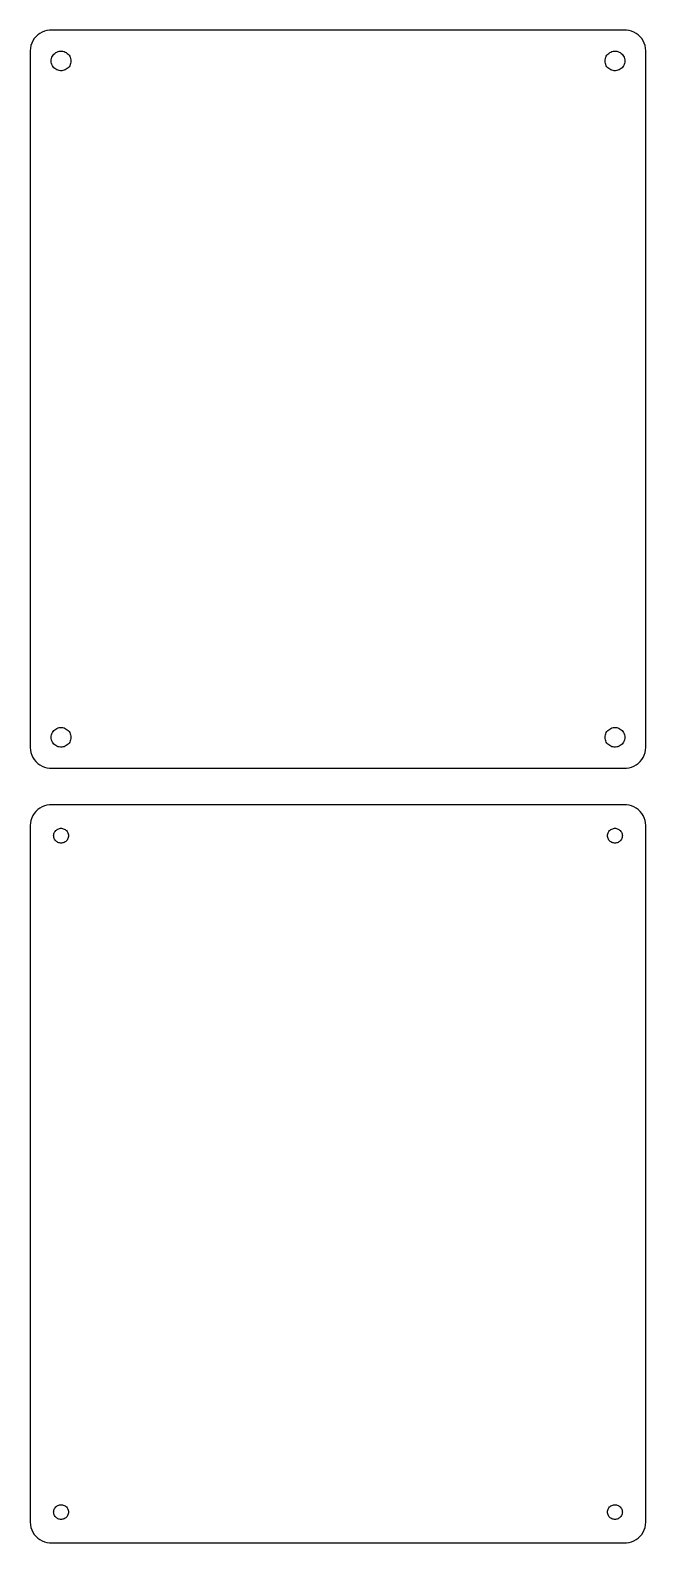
# Model space of a CAD drawing. Header units: metres. Extents: x -75 to 75, y 99 to 468.
import ezdxf

# ---------------------------------------------------------------- set-up
doc = ezdxf.new("R2010")
doc.units = ezdxf.units.M

msp = doc.modelspace()

# ---------------------------------------------------------------- linework, layer by layer
for p, q in [((-74.3815, 465.409), (-74.6489, 464.841)), ((-74.0451, 465.939), (-74.3815, 465.409)), ((-73.6448, 466.423), (-74.0451, 465.939)), ((-73.1871, 466.853), (-73.6448, 466.423)), ((-72.6791, 467.222), (-73.1871, 466.853)), ((-72.1289, 467.524), (-72.6791, 467.222)), ((-71.5451, 467.755), (-72.1289, 467.524)), ((-70.9369, 467.911), (-71.5451, 467.755)), ((-70.3139, 467.99), (-70.9369, 467.911)), ((70.3139, 467.99), (-70.3139, 467.99)), ((70.9369, 467.911), (70.3139, 467.99)), ((71.5451, 467.755), (70.9369, 467.911)), ((72.1289, 467.524), (71.5451, 467.755)), ((72.6791, 467.222), (72.1289, 467.524)), ((73.1871, 466.853), (72.6791, 467.222)), ((73.6448, 466.423), (73.1871, 466.853)), ((74.0451, 465.939), (73.6448, 466.423)), ((74.3815, 465.409), (74.0451, 465.939)), ((74.6489, 464.841), (74.3815, 465.409)), ((-74.9606, 463.627), (-75, 463)), ((-75, 463), (-75, 293)), ((-74.8429, 464.243), (-74.9606, 463.627)), ((-74.6489, 464.841), (-74.8429, 464.243)), ((-69.8246, 461.097), (-69.7315, 461.383)), ((-69.7315, 461.383), (-69.6031, 461.656)), ((-69.6031, 461.656), (-69.4416, 461.911)), ((-69.4416, 461.911), (-69.2495, 462.143)), ((-69.2495, 462.143), (-69.0298, 462.349)), ((-69.0298, 462.349), (-68.786, 462.526)), ((-68.786, 462.526), (-68.5219, 462.672)), ((-68.5219, 462.672), (-68.2416, 462.783)), ((-68.2416, 462.783), (-67.9497, 462.857)), ((-67.9497, 462.857), (-67.6507, 462.895)), ((-67.6507, 462.895), (-67.3493, 462.895)), ((-67.3493, 462.895), (-67.0503, 462.857)), ((-67.0503, 462.857), (-66.7584, 462.783)), ((-66.7584, 462.783), (-66.4781, 462.672)), ((-66.4781, 462.672), (-66.214, 462.526)), ((-66.214, 462.526), (-65.9702, 462.349)), ((-65.9702, 462.349), (-65.7505, 462.143)), ((-65.7505, 462.143), (-65.5583, 461.911)), ((-65.5583, 461.911), (-65.3969, 461.656)), ((-65.3969, 461.656), (-65.2685, 461.383)), ((-65.2685, 461.383), (-65.1754, 461.097)), ((65.1754, 461.097), (65.2685, 461.383)), ((65.2685, 461.383), (65.3969, 461.656)), ((65.3969, 461.656), (65.5583, 461.911)), ((65.5583, 461.911), (65.7505, 462.143)), ((65.7505, 462.143), (65.9702, 462.349)), ((65.9702, 462.349), (66.214, 462.526)), ((66.214, 462.526), (66.4781, 462.672)), ((66.4781, 462.672), (66.7584, 462.783)), ((66.7584, 462.783), (67.0503, 462.857)), ((67.0503, 462.857), (67.3493, 462.895)), ((67.3493, 462.895), (67.6507, 462.895)), ((67.6507, 462.895), (67.9497, 462.857)), ((67.9497, 462.857), (68.2416, 462.783)), ((68.2416, 462.783), (68.5219, 462.672)), ((68.5219, 462.672), (68.786, 462.526)), ((68.786, 462.526), (69.0298, 462.349)), ((69.0298, 462.349), (69.2495, 462.143)), ((69.2495, 462.143), (69.4416, 461.911)), ((69.4416, 461.911), (69.6031, 461.656)), ((69.6031, 461.656), (69.7315, 461.383)), ((69.7315, 461.383), (69.8246, 461.097)), ((74.8429, 464.243), (74.6489, 464.841)), ((74.9606, 463.627), (74.8429, 464.243)), ((75, 463), (74.9606, 463.627)), ((75, 293), (75, 463)), ((-69.9, 460.5), (-69.8811, 460.801)), ((-69.8811, 460.199), (-69.9, 460.5)), ((-69.8811, 460.801), (-69.8246, 461.097)), ((-69.8246, 459.903), (-69.8811, 460.199)), ((-69.7315, 459.617), (-69.8246, 459.903)), ((-69.6031, 459.344), (-69.7315, 459.617)), ((-69.4416, 459.089), (-69.6031, 459.344)), ((-69.2495, 458.857), (-69.4416, 459.089)), ((-69.0298, 458.651), (-69.2495, 458.857)), ((-68.786, 458.474), (-69.0298, 458.651)), ((-68.5219, 458.328), (-68.786, 458.474)), ((-68.2416, 458.217), (-68.5219, 458.328)), ((-67.9497, 458.143), (-68.2416, 458.217)), ((-67.6507, 458.105), (-67.9497, 458.143)), ((-67.3493, 458.105), (-67.6507, 458.105)), ((-67.0503, 458.143), (-67.3493, 458.105)), ((-66.7584, 458.217), (-67.0503, 458.143)), ((-66.4781, 458.328), (-66.7584, 458.217)), ((-66.214, 458.474), (-66.4781, 458.328)), ((-65.9702, 458.651), (-66.214, 458.474)), ((-65.7505, 458.857), (-65.9702, 458.651)), ((-65.5583, 459.089), (-65.7505, 458.857)), ((-65.3969, 459.344), (-65.5583, 459.089)), ((-65.2685, 459.617), (-65.3969, 459.344)), ((-65.1754, 459.903), (-65.2685, 459.617)), ((-65.1754, 461.097), (-65.1189, 460.801)), ((-65.1189, 460.199), (-65.1754, 459.903)), ((-65.1189, 460.801), (-65.1, 460.5)), ((-65.1, 460.5), (-65.1189, 460.199)), ((65.1, 460.5), (65.1189, 460.801)), ((65.1189, 460.199), (65.1, 460.5)), ((65.1189, 460.801), (65.1754, 461.097)), ((65.1754, 459.903), (65.1189, 460.199)), ((65.2685, 459.617), (65.1754, 459.903)), ((65.3969, 459.344), (65.2685, 459.617)), ((65.5583, 459.089), (65.3969, 459.344)), ((65.7505, 458.857), (65.5583, 459.089)), ((65.9702, 458.651), (65.7505, 458.857)), ((66.214, 458.474), (65.9702, 458.651)), ((66.4781, 458.328), (66.214, 458.474)), ((66.7584, 458.217), (66.4781, 458.328)), ((67.0503, 458.143), (66.7584, 458.217)), ((67.3493, 458.105), (67.0503, 458.143)), ((67.6507, 458.105), (67.3493, 458.105)), ((67.9497, 458.143), (67.6507, 458.105)), ((68.2416, 458.217), (67.9497, 458.143)), ((68.5219, 458.328), (68.2416, 458.217)), ((68.786, 458.474), (68.5219, 458.328)), ((69.0298, 458.651), (68.786, 458.474)), ((69.2495, 458.857), (69.0298, 458.651)), ((69.4416, 459.089), (69.2495, 458.857)), ((69.6031, 459.344), (69.4416, 459.089)), ((69.7315, 459.617), (69.6031, 459.344)), ((69.8246, 459.903), (69.7315, 459.617)), ((69.8246, 461.097), (69.8811, 460.801)), ((69.8811, 460.199), (69.8246, 459.903)), ((69.8811, 460.801), (69.9, 460.5)), ((69.9, 460.5), (69.8811, 460.199)), ((-69.9, 295.5), (-69.8811, 295.801)), ((-69.8811, 295.199), (-69.9, 295.5)), ((-69.8811, 295.801), (-69.8246, 296.097)), ((-69.8246, 294.903), (-69.8811, 295.199)), ((-69.8246, 296.097), (-69.7315, 296.383)), ((-69.7315, 296.383), (-69.6031, 296.656)), ((-69.6031, 296.656), (-69.4416, 296.911)), ((-69.4416, 296.911), (-69.2495, 297.143)), ((-69.2495, 297.143), (-69.0298, 297.349)), ((-69.0298, 297.349), (-68.786, 297.526)), ((-68.786, 297.526), (-68.5219, 297.672)), ((-68.5219, 297.672), (-68.2416, 297.783)), ((-68.2416, 297.783), (-67.9497, 297.857)), ((-67.9497, 297.857), (-67.6507, 297.895)), ((-67.6507, 297.895), (-67.3493, 297.895)), ((-67.3493, 297.895), (-67.0503, 297.857)), ((-67.0503, 297.857), (-66.7584, 297.783)), ((-66.7584, 297.783), (-66.4781, 297.672)), ((-66.4781, 297.672), (-66.214, 297.526)), ((-66.214, 297.526), (-65.9702, 297.349)), ((-65.9702, 297.349), (-65.7505, 297.143)), ((-65.7505, 297.143), (-65.5583, 296.911)), ((-65.5583, 296.911), (-65.3969, 296.656)), ((-65.3969, 296.656), (-65.2685, 296.383)), ((-65.2685, 296.383), (-65.1754, 296.097)), ((-65.1754, 296.097), (-65.1189, 295.801)), ((-65.1189, 295.199), (-65.1754, 294.903)), ((-65.1189, 295.801), (-65.1, 295.5)), ((-65.1, 295.5), (-65.1189, 295.199)), ((65.1, 295.5), (65.1189, 295.801)), ((65.1189, 295.199), (65.1, 295.5)), ((65.1189, 295.801), (65.1754, 296.097)), ((65.1754, 294.903), (65.1189, 295.199)), ((65.1754, 296.097), (65.2685, 296.383)), ((65.2685, 296.383), (65.3969, 296.656)), ((65.3969, 296.656), (65.5583, 296.911)), ((65.5583, 296.911), (65.7505, 297.143)), ((65.7505, 297.143), (65.9702, 297.349)), ((65.9702, 297.349), (66.214, 297.526)), ((66.214, 297.526), (66.4781, 297.672)), ((66.4781, 297.672), (66.7584, 297.783)), ((66.7584, 297.783), (67.0503, 297.857)), ((67.0503, 297.857), (67.3493, 297.895)), ((67.3493, 297.895), (67.6507, 297.895)), ((67.6507, 297.895), (67.9497, 297.857)), ((67.9497, 297.857), (68.2416, 297.783)), ((68.2416, 297.783), (68.5219, 297.672)), ((68.5219, 297.672), (68.786, 297.526)), ((68.786, 297.526), (69.0298, 297.349)), ((69.0298, 297.349), (69.2495, 297.143)), ((69.2495, 297.143), (69.4416, 296.911)), ((69.4416, 296.911), (69.6031, 296.656)), ((69.6031, 296.656), (69.7315, 296.383)), ((69.7315, 296.383), (69.8246, 296.097)), ((69.8246, 296.097), (69.8811, 295.801)), ((69.8811, 295.199), (69.8246, 294.903)), ((69.8811, 295.801), (69.9, 295.5)), ((69.9, 295.5), (69.8811, 295.199)), ((-75, 293), (-74.9606, 292.373)), ((-74.9606, 292.373), (-74.8429, 291.757)), ((-74.8429, 291.757), (-74.6489, 291.159)), ((-69.7315, 294.617), (-69.8246, 294.903)), ((-69.6031, 294.344), (-69.7315, 294.617)), ((-69.4416, 294.089), (-69.6031, 294.344)), ((-69.2495, 293.857), (-69.4416, 294.089)), ((-69.0298, 293.651), (-69.2495, 293.857)), ((-68.786, 293.474), (-69.0298, 293.651)), ((-68.5219, 293.328), (-68.786, 293.474)), ((-68.2416, 293.217), (-68.5219, 293.328)), ((-67.9497, 293.143), (-68.2416, 293.217)), ((-67.6507, 293.105), (-67.9497, 293.143)), ((-67.3493, 293.105), (-67.6507, 293.105)), ((-67.0503, 293.143), (-67.3493, 293.105)), ((-66.7584, 293.217), (-67.0503, 293.143)), ((-66.4781, 293.328), (-66.7584, 293.217)), ((-66.214, 293.474), (-66.4781, 293.328)), ((-65.9702, 293.651), (-66.214, 293.474)), ((-65.7505, 293.857), (-65.9702, 293.651)), ((-65.5583, 294.089), (-65.7505, 293.857)), ((-65.3969, 294.344), (-65.5583, 294.089)), ((-65.2685, 294.617), (-65.3969, 294.344)), ((-65.1754, 294.903), (-65.2685, 294.617)), ((65.2685, 294.617), (65.1754, 294.903)), ((65.3969, 294.344), (65.2685, 294.617)), ((65.5583, 294.089), (65.3969, 294.344)), ((65.7505, 293.857), (65.5583, 294.089)), ((65.9702, 293.651), (65.7505, 293.857)), ((66.214, 293.474), (65.9702, 293.651)), ((66.4781, 293.328), (66.214, 293.474)), ((66.7584, 293.217), (66.4781, 293.328)), ((67.0503, 293.143), (66.7584, 293.217)), ((67.3493, 293.105), (67.0503, 293.143)), ((67.6507, 293.105), (67.3493, 293.105)), ((67.9497, 293.143), (67.6507, 293.105)), ((68.2416, 293.217), (67.9497, 293.143)), ((68.5219, 293.328), (68.2416, 293.217)), ((68.786, 293.474), (68.5219, 293.328)), ((69.0298, 293.651), (68.786, 293.474)), ((69.2495, 293.857), (69.0298, 293.651)), ((69.4416, 294.089), (69.2495, 293.857)), ((69.6031, 294.344), (69.4416, 294.089)), ((69.7315, 294.617), (69.6031, 294.344)), ((69.8246, 294.903), (69.7315, 294.617)), ((74.6489, 291.159), (74.8429, 291.757)), ((74.8429, 291.757), (74.9606, 292.373)), ((74.9606, 292.373), (75, 293)), ((-74.6489, 291.159), (-74.3815, 290.591)), ((-74.3815, 290.591), (-74.0451, 290.061)), ((-74.0451, 290.061), (-73.6448, 289.577)), ((-73.6448, 289.577), (-73.1871, 289.147)), ((-73.1871, 289.147), (-72.6791, 288.778)), ((-72.6791, 288.778), (-72.1289, 288.476)), ((-72.1289, 288.476), (-71.5451, 288.245)), ((-71.5451, 288.245), (-70.9369, 288.089)), ((-70.9369, 288.089), (-70.3139, 288.01)), ((-70.3139, 288.01), (70.3139, 288.01)), ((70.3139, 288.01), (70.9369, 288.089)), ((70.9369, 288.089), (71.5451, 288.245)), ((71.5451, 288.245), (72.1289, 288.476)), ((72.1289, 288.476), (72.6791, 288.778)), ((72.6791, 288.778), (73.1871, 289.147)), ((73.1871, 289.147), (73.6448, 289.577)), ((73.6448, 289.577), (74.0451, 290.061)), ((74.0451, 290.061), (74.3815, 290.591)), ((74.3815, 290.591), (74.6489, 291.159)), ((-74.0451, 276.939), (-74.3815, 276.409)), ((-73.6448, 277.423), (-74.0451, 276.939)), ((-73.1871, 277.853), (-73.6448, 277.423)), ((-72.6791, 278.222), (-73.1871, 277.853)), ((-72.1289, 278.524), (-72.6791, 278.222)), ((-71.5451, 278.755), (-72.1289, 278.524)), ((-70.9369, 278.911), (-71.5451, 278.755)), ((-70.3139, 278.99), (-70.9369, 278.911)), ((70.3139, 278.99), (-70.3139, 278.99)), ((70.9369, 278.911), (70.3139, 278.99)), ((71.5451, 278.755), (70.9369, 278.911)), ((72.1289, 278.524), (71.5451, 278.755)), ((72.6791, 278.222), (72.1289, 278.524)), ((73.1871, 277.853), (72.6791, 278.222)), ((73.6448, 277.423), (73.1871, 277.853)), ((74.0451, 276.939), (73.6448, 277.423)), ((74.3815, 276.409), (74.0451, 276.939)), ((-74.9606, 274.627), (-75, 274)), ((-75, 274), (-75, 104)), ((-74.8429, 275.243), (-74.9606, 274.627)), ((-74.6489, 275.841), (-74.8429, 275.243)), ((-74.3815, 276.409), (-74.6489, 275.841)), ((-68.4645, 273.02), (-68.2664, 273.129)), ((-68.2664, 273.129), (-68.0562, 273.212)), ((-68.0562, 273.212), (-67.8373, 273.268)), ((-67.8373, 273.268), (-67.613, 273.296)), ((-67.613, 273.296), (-67.387, 273.296)), ((-67.387, 273.296), (-67.1627, 273.268)), ((-67.1627, 273.268), (-66.9438, 273.212)), ((-66.9438, 273.212), (-66.7336, 273.129)), ((-66.7336, 273.129), (-66.5355, 273.02)), ((66.5355, 273.02), (66.7336, 273.129)), ((66.7336, 273.129), (66.9438, 273.212)), ((66.9438, 273.212), (67.1627, 273.268)), ((67.1627, 273.268), (67.387, 273.296)), ((67.387, 273.296), (67.613, 273.296)), ((67.613, 273.296), (67.8373, 273.268)), ((67.8373, 273.268), (68.0562, 273.212)), ((68.0562, 273.212), (68.2664, 273.129)), ((68.2664, 273.129), (68.4645, 273.02)), ((74.6489, 275.841), (74.3815, 276.409)), ((74.8429, 275.243), (74.6489, 275.841)), ((74.9606, 274.627), (74.8429, 275.243)), ((75, 274), (74.9606, 274.627)), ((75, 104), (75, 274)), ((-69.3, 271.5), (-69.2858, 271.726)), ((-69.2858, 271.274), (-69.3, 271.5)), ((-69.2858, 271.726), (-69.2434, 271.948)), ((-69.2434, 271.052), (-69.2858, 271.274)), ((-69.2434, 271.948), (-69.1736, 272.163)), ((-69.1736, 270.837), (-69.2434, 271.052)), ((-69.1736, 272.163), (-69.0773, 272.367)), ((-69.0773, 270.633), (-69.1736, 270.837)), ((-69.0773, 272.367), (-68.9562, 272.558)), ((-68.9562, 270.442), (-69.0773, 270.633)), ((-68.9562, 272.558), (-68.8121, 272.732)), ((-68.8121, 270.268), (-68.9562, 270.442)), ((-68.8121, 272.732), (-68.6474, 272.887)), ((-68.6474, 270.113), (-68.8121, 270.268)), ((-68.6474, 272.887), (-68.4645, 273.02)), ((-68.4645, 269.98), (-68.6474, 270.113)), ((-68.2664, 269.871), (-68.4645, 269.98)), ((-68.0562, 269.788), (-68.2664, 269.871)), ((-67.8373, 269.732), (-68.0562, 269.788)), ((-67.613, 269.704), (-67.8373, 269.732)), ((-67.387, 269.704), (-67.613, 269.704)), ((-67.1627, 269.732), (-67.387, 269.704)), ((-66.9438, 269.788), (-67.1627, 269.732)), ((-66.7336, 269.871), (-66.9438, 269.788)), ((-66.5355, 269.98), (-66.7336, 269.871)), ((-66.5355, 273.02), (-66.3526, 272.887)), ((-66.3526, 270.113), (-66.5355, 269.98)), ((-66.3526, 272.887), (-66.1879, 272.732)), ((-66.1879, 270.268), (-66.3526, 270.113)), ((-66.1879, 272.732), (-66.0438, 272.558)), ((-66.0438, 270.442), (-66.1879, 270.268)), ((-66.0438, 272.558), (-65.9226, 272.367)), ((-65.9226, 270.633), (-66.0438, 270.442)), ((-65.9226, 272.367), (-65.8264, 272.163)), ((-65.8264, 270.837), (-65.9226, 270.633)), ((-65.8264, 272.163), (-65.7565, 271.948)), ((-65.7565, 271.052), (-65.8264, 270.837)), ((-65.7565, 271.948), (-65.7142, 271.726)), ((-65.7142, 271.274), (-65.7565, 271.052)), ((-65.7142, 271.726), (-65.7, 271.5)), ((-65.7, 271.5), (-65.7142, 271.274)), ((65.7, 271.5), (65.7142, 271.726)), ((65.7142, 271.274), (65.7, 271.5)), ((65.7142, 271.726), (65.7565, 271.948)), ((65.7565, 271.052), (65.7142, 271.274)), ((65.7565, 271.948), (65.8264, 272.163)), ((65.8264, 270.837), (65.7565, 271.052)), ((65.8264, 272.163), (65.9226, 272.367)), ((65.9226, 270.633), (65.8264, 270.837)), ((65.9226, 272.367), (66.0438, 272.558)), ((66.0438, 270.442), (65.9226, 270.633)), ((66.0438, 272.558), (66.1879, 272.732)), ((66.1879, 270.268), (66.0438, 270.442)), ((66.1879, 272.732), (66.3526, 272.887)), ((66.3526, 270.113), (66.1879, 270.268)), ((66.3526, 272.887), (66.5355, 273.02)), ((66.5355, 269.98), (66.3526, 270.113)), ((66.7336, 269.871), (66.5355, 269.98)), ((66.9438, 269.788), (66.7336, 269.871)), ((67.1627, 269.732), (66.9438, 269.788)), ((67.387, 269.704), (67.1627, 269.732)), ((67.613, 269.704), (67.387, 269.704)), ((67.8373, 269.732), (67.613, 269.704)), ((68.0562, 269.788), (67.8373, 269.732)), ((68.2664, 269.871), (68.0562, 269.788)), ((68.4645, 269.98), (68.2664, 269.871)), ((68.4645, 273.02), (68.6474, 272.887)), ((68.6474, 270.113), (68.4645, 269.98)), ((68.6474, 272.887), (68.8121, 272.732)), ((68.8121, 270.268), (68.6474, 270.113)), ((68.8121, 272.732), (68.9562, 272.558)), ((68.9562, 270.442), (68.8121, 270.268)), ((68.9562, 272.558), (69.0773, 272.367)), ((69.0773, 270.633), (68.9562, 270.442)), ((69.0773, 272.367), (69.1736, 272.163)), ((69.1736, 270.837), (69.0773, 270.633)), ((69.1736, 272.163), (69.2434, 271.948)), ((69.2434, 271.052), (69.1736, 270.837)), ((69.2434, 271.948), (69.2858, 271.726)), ((69.2858, 271.274), (69.2434, 271.052)), ((69.2858, 271.726), (69.3, 271.5)), ((69.3, 271.5), (69.2858, 271.274)), ((-69.2434, 106.948), (-69.1736, 107.163)), ((-69.1736, 107.163), (-69.0773, 107.367)), ((-69.0773, 107.367), (-68.9562, 107.558)), ((-68.9562, 107.558), (-68.8121, 107.732)), ((-68.8121, 107.732), (-68.6474, 107.887)), ((-68.6474, 107.887), (-68.4645, 108.02)), ((-68.4645, 108.02), (-68.2664, 108.129)), ((-68.2664, 108.129), (-68.0562, 108.212)), ((-68.0562, 108.212), (-67.8373, 108.268)), ((-67.8373, 108.268), (-67.613, 108.296)), ((-67.613, 108.296), (-67.387, 108.296)), ((-67.387, 108.296), (-67.1627, 108.268)), ((-67.1627, 108.268), (-66.9438, 108.212)), ((-66.9438, 108.212), (-66.7336, 108.129)), ((-66.7336, 108.129), (-66.5355, 108.02)), ((-66.5355, 108.02), (-66.3526, 107.887)), ((-66.3526, 107.887), (-66.1879, 107.732)), ((-66.1879, 107.732), (-66.0438, 107.558)), ((-66.0438, 107.558), (-65.9226, 107.367)), ((-65.9226, 107.367), (-65.8264, 107.163)), ((-65.8264, 107.163), (-65.7565, 106.948)), ((65.7565, 106.948), (65.8264, 107.163)), ((65.8264, 107.163), (65.9226, 107.367)), ((65.9226, 107.367), (66.0438, 107.558)), ((66.0438, 107.558), (66.1879, 107.732)), ((66.1879, 107.732), (66.3526, 107.887)), ((66.3526, 107.887), (66.5355, 108.02)), ((66.5355, 108.02), (66.7336, 108.129)), ((66.7336, 108.129), (66.9438, 108.212)), ((66.9438, 108.212), (67.1627, 108.268)), ((67.1627, 108.268), (67.387, 108.296)), ((67.387, 108.296), (67.613, 108.296)), ((67.613, 108.296), (67.8373, 108.268)), ((67.8373, 108.268), (68.0562, 108.212)), ((68.0562, 108.212), (68.2664, 108.129)), ((68.2664, 108.129), (68.4645, 108.02)), ((68.4645, 108.02), (68.6474, 107.887)), ((68.6474, 107.887), (68.8121, 107.732)), ((68.8121, 107.732), (68.9562, 107.558)), ((68.9562, 107.558), (69.0773, 107.367)), ((69.0773, 107.367), (69.1736, 107.163)), ((69.1736, 107.163), (69.2434, 106.948)), ((-75, 104), (-74.9606, 103.373)), ((-74.9606, 103.373), (-74.8429, 102.757)), ((-69.3, 106.5), (-69.2858, 106.726)), ((-69.2858, 106.274), (-69.3, 106.5)), ((-69.2858, 106.726), (-69.2434, 106.948)), ((-69.2434, 106.052), (-69.2858, 106.274)), ((-69.1736, 105.837), (-69.2434, 106.052)), ((-69.0773, 105.633), (-69.1736, 105.837)), ((-68.9562, 105.442), (-69.0773, 105.633)), ((-68.8121, 105.268), (-68.9562, 105.442)), ((-68.6474, 105.113), (-68.8121, 105.268)), ((-68.4645, 104.98), (-68.6474, 105.113)), ((-68.2664, 104.871), (-68.4645, 104.98)), ((-68.0562, 104.788), (-68.2664, 104.871)), ((-67.8373, 104.732), (-68.0562, 104.788)), ((-67.613, 104.704), (-67.8373, 104.732)), ((-67.387, 104.704), (-67.613, 104.704)), ((-67.1627, 104.732), (-67.387, 104.704)), ((-66.9438, 104.788), (-67.1627, 104.732)), ((-66.7336, 104.871), (-66.9438, 104.788)), ((-66.5355, 104.98), (-66.7336, 104.871)), ((-66.3526, 105.113), (-66.5355, 104.98)), ((-66.1879, 105.268), (-66.3526, 105.113)), ((-66.0438, 105.442), (-66.1879, 105.268)), ((-65.9226, 105.633), (-66.0438, 105.442)), ((-65.8264, 105.837), (-65.9226, 105.633)), ((-65.7565, 106.052), (-65.8264, 105.837)), ((-65.7565, 106.948), (-65.7142, 106.726)), ((-65.7142, 106.274), (-65.7565, 106.052)), ((-65.7142, 106.726), (-65.7, 106.5)), ((-65.7, 106.5), (-65.7142, 106.274)), ((65.7, 106.5), (65.7142, 106.726)), ((65.7142, 106.274), (65.7, 106.5)), ((65.7142, 106.726), (65.7565, 106.948)), ((65.7565, 106.052), (65.7142, 106.274)), ((65.8264, 105.837), (65.7565, 106.052)), ((65.9226, 105.633), (65.8264, 105.837)), ((66.0438, 105.442), (65.9226, 105.633)), ((66.1879, 105.268), (66.0438, 105.442)), ((66.3526, 105.113), (66.1879, 105.268)), ((66.5355, 104.98), (66.3526, 105.113)), ((66.7336, 104.871), (66.5355, 104.98)), ((66.9438, 104.788), (66.7336, 104.871)), ((67.1627, 104.732), (66.9438, 104.788)), ((67.387, 104.704), (67.1627, 104.732)), ((67.613, 104.704), (67.387, 104.704)), ((67.8373, 104.732), (67.613, 104.704)), ((68.0562, 104.788), (67.8373, 104.732)), ((68.2664, 104.871), (68.0562, 104.788)), ((68.4645, 104.98), (68.2664, 104.871)), ((68.6474, 105.113), (68.4645, 104.98)), ((68.8121, 105.268), (68.6474, 105.113)), ((68.9562, 105.442), (68.8121, 105.268)), ((69.0773, 105.633), (68.9562, 105.442)), ((69.1736, 105.837), (69.0773, 105.633)), ((69.2434, 106.052), (69.1736, 105.837)), ((69.2434, 106.948), (69.2858, 106.726)), ((69.2858, 106.274), (69.2434, 106.052)), ((69.2858, 106.726), (69.3, 106.5)), ((69.3, 106.5), (69.2858, 106.274)), ((74.8429, 102.757), (74.9606, 103.373)), ((74.9606, 103.373), (75, 104)), ((-74.8429, 102.757), (-74.6489, 102.159)), ((-74.6489, 102.159), (-74.3815, 101.591)), ((-74.3815, 101.591), (-74.0451, 101.061)), ((-74.0451, 101.061), (-73.6448, 100.577)), ((-73.6448, 100.577), (-73.1871, 100.147)), ((-73.1871, 100.147), (-72.6791, 99.7784)), ((-72.6791, 99.7784), (-72.1289, 99.4759)), ((72.1289, 99.4759), (72.6791, 99.7784)), ((72.6791, 99.7784), (73.1871, 100.147)), ((73.1871, 100.147), (73.6448, 100.577)), ((73.6448, 100.577), (74.0451, 101.061)), ((74.0451, 101.061), (74.3815, 101.591)), ((74.3815, 101.591), (74.6489, 102.159)), ((74.6489, 102.159), (74.8429, 102.757)), ((-72.1289, 99.4759), (-71.5451, 99.2447)), ((-71.5451, 99.2447), (-70.9369, 99.0886)), ((-70.9369, 99.0886), (-70.3139, 99.0099)), ((-70.3139, 99.0099), (70.3139, 99.0099)), ((70.3139, 99.0099), (70.9369, 99.0886)), ((70.9369, 99.0886), (71.5451, 99.2447)), ((71.5451, 99.2447), (72.1289, 99.4759))]:
    msp.add_line(p, q)

doc.saveas('drawing.dxf')
